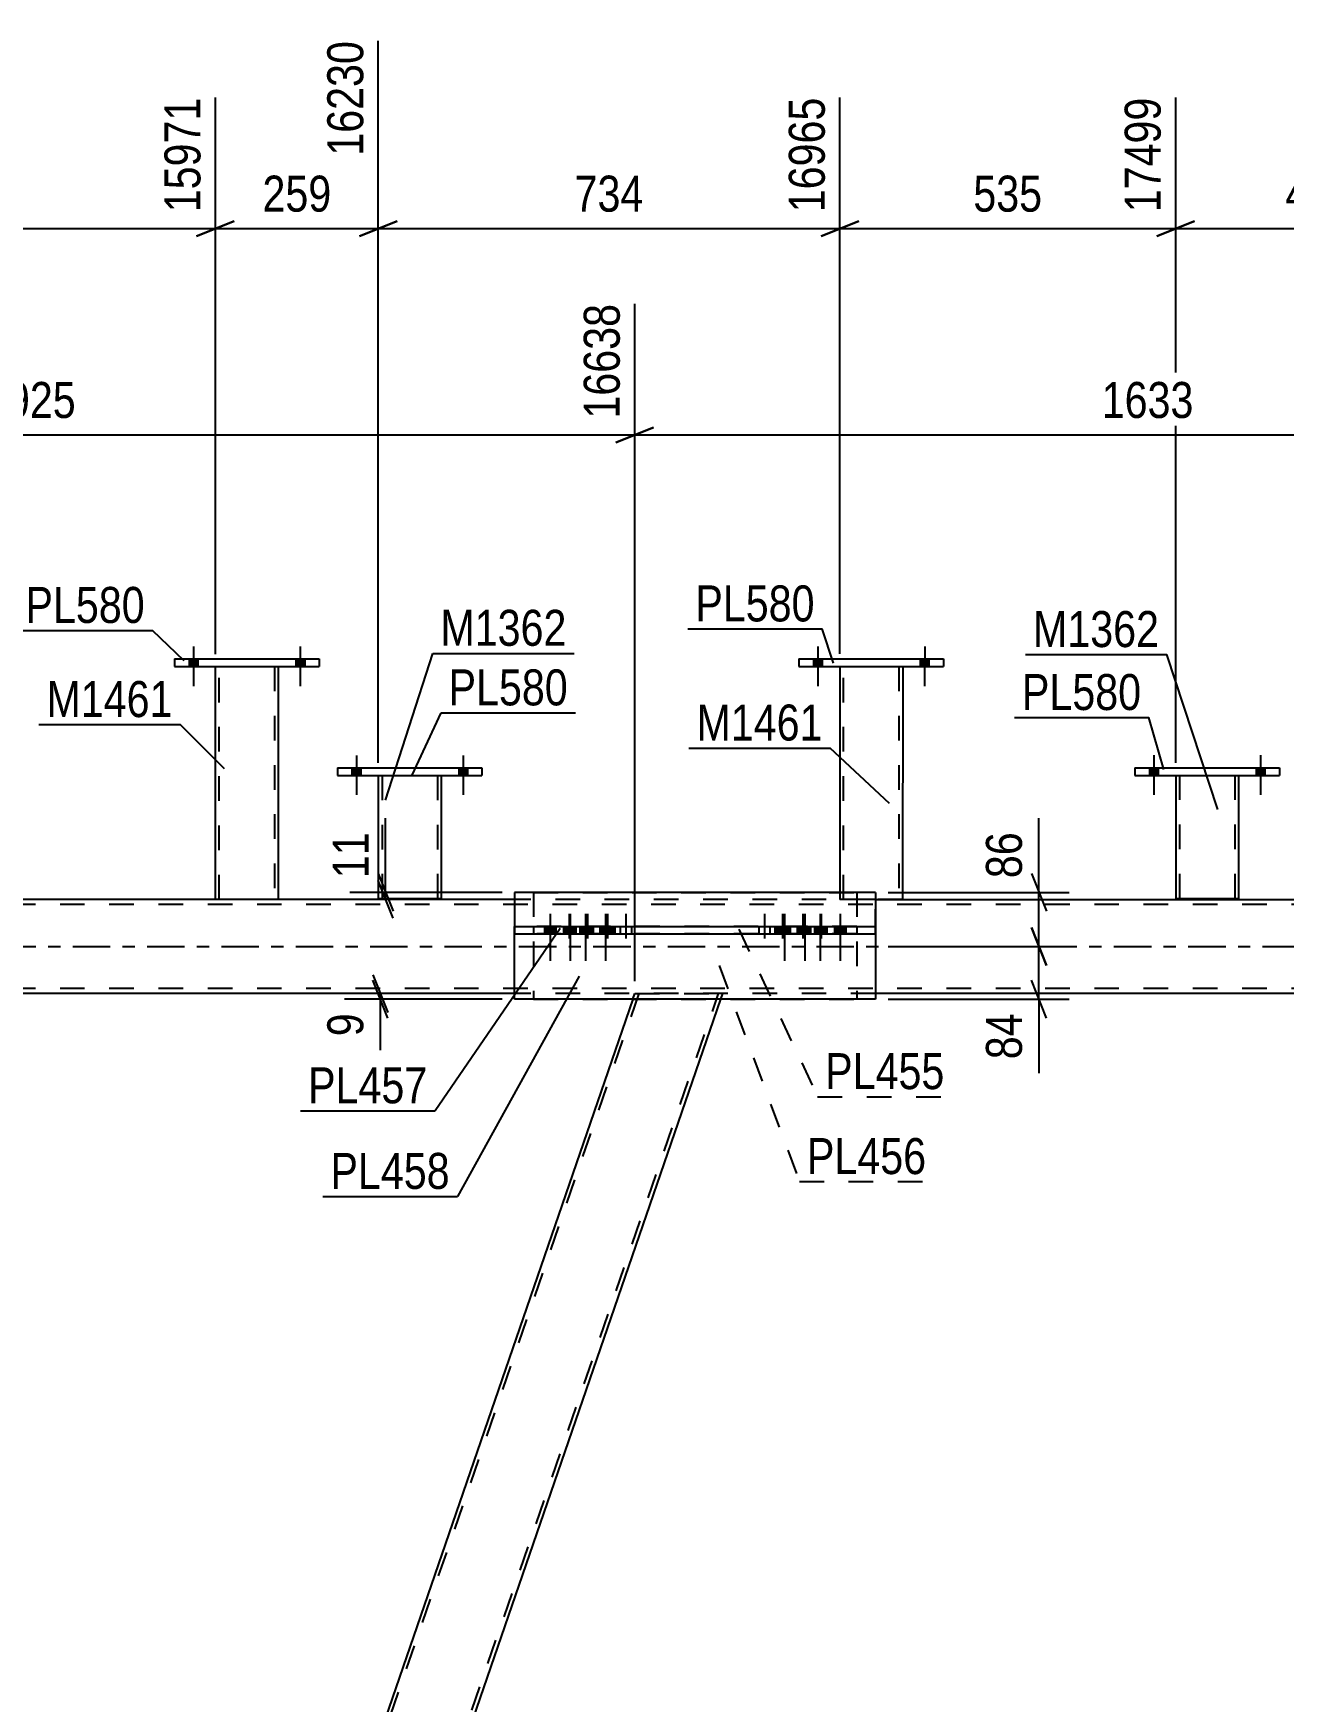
# Model space of a CAD drawing. Header units: millimetres. Extents: x 0 to 1189, y 0 to 841.
# Drawn here: x 939 to 1038.5, y 549.9 to 682.7 of the extents above; entities that cross this region are included whole.
import ezdxf

# ---------------------------------------------------------------- set-up
doc = ezdxf.new("R2010")
doc.units = ezdxf.units.MM
doc.linetypes.add('DXK_LINE_DOT2', pattern=[3.9198, 1.9599, -1.9599])
doc.linetypes.add('DXK_LINE_DOT3', pattern=[5.9187, 2.979, -0.9799, 0.9799, -0.9799])
doc.styles.add('Arial Narrow', font='ARIALN.TTF', dxfattribs={"height": 0.2})

# ---------------------------------------------------------------- blocks, each defined once
blk = doc.blocks.new('Part-570348649-6218 - 6197')
at = {"color": 2, "linetype": 'Continuous'}
for p, q in [((1005.99, 614.3), (977.27, 614.3)), ((977.27, 614.3), (977.27, 611.59)), ((1005.99, 614.3), (1005.99, 611.59)), ((977.27, 605.8), (977.27, 610.99)), ((1005.99, 610.99), (1005.99, 605.8)), ((1005.99, 605.8), (977.27, 605.8))]:
    blk.add_line(p, q, dxfattribs=at)
at = {"color": 7, "linetype": 'DXK_LINE_DOT2'}
for p, q in [((977.27, 614.3), (977.27, 610.99)), ((1005.99, 610.99), (1005.99, 614.3)), ((977.27, 610.99), (977.27, 611.59)), ((1005.99, 610.99), (1005.99, 611.59))]:
    blk.add_line(p, q, dxfattribs=at)
blk = doc.blocks.new('Part-570348649-6317 - 6197')
at = {"color": 2, "linetype": 'Continuous'}
for p, q in [((977.27, 613.74), (900.23, 613.74)), ((1005.99, 613.74), (1068.48, 613.74)), ((977.27, 606.24), (900.23, 606.24)), ((1068.48, 606.24), (1005.99, 606.24))]:
    blk.add_line(p, q, dxfattribs=at)
at = {"color": 7, "linetype": 'DXK_LINE_DOT2'}
for p, q in [((1005.99, 613.74), (977.27, 613.74)), ((1068.48, 613.34), (154.91, 613.34)), ((1068.48, 606.64), (154.91, 606.64)), ((1005.99, 606.24), (977.27, 606.24))]:
    blk.add_line(p, q, dxfattribs=at)
at = {"color": 7, "linetype": 'DXK_LINE_DOT3'}
blk.add_line((154.91, 609.99), (1068.48, 609.99), dxfattribs=at)
blk = doc.blocks.new('Part-570348649-6322 - 6197')
at = {"color": 2, "linetype": 'Continuous'}
for p, q in [((986.68, 605.8), (935.49, 457.07)), ((993.66, 605.8), (942.47, 457.07))]:
    blk.add_line(p, q, dxfattribs=at)
at = {"color": 7, "linetype": 'DXK_LINE_DOT2'}
for p, q in [((987.14, 606.24), (935.63, 456.57)), ((941.98, 456.57), (993.49, 606.24)), ((986.68, 605.8), (986.83, 606.24)), ((986.83, 606.24), (993.81, 606.24)), ((993.81, 606.24), (993.66, 605.8))]:
    blk.add_line(p, q, dxfattribs=at)
blk = doc.blocks.new('Bolt-570348649-6937 - 6197')
at = {"linetype": 'Continuous'}
for points in [[(951.36, 632.27), (952.06, 632.27), (952.06, 632.87), (951.36, 632.87)], [(951.36, 632.27), (952.06, 632.27), (952.06, 632.87), (951.36, 632.87)], [(959.86, 632.27), (960.56, 632.27), (960.56, 632.87), (959.86, 632.87)], [(959.86, 632.27), (960.56, 632.27), (960.56, 632.87), (959.86, 632.87)]]:
    blk.add_hatch(color=1, dxfattribs=at).paths.add_polyline_path(points)
at = {"color": 1, "linetype": 'Continuous'}
for p, q in [((951.71, 633.87), (951.71, 630.72)), ((951.71, 633.87), (951.71, 630.72)), ((960.21, 633.87), (960.21, 630.72)), ((960.21, 633.87), (960.21, 630.72)), ((951.36, 632.87), (951.36, 632.27)), ((951.36, 632.87), (951.36, 632.27)), ((952.06, 632.87), (952.06, 632.27)), ((952.06, 632.87), (952.06, 632.27)), ((959.86, 632.87), (959.86, 632.27)), ((959.86, 632.87), (959.86, 632.27)), ((960.56, 632.87), (960.56, 632.27)), ((960.56, 632.87), (960.56, 632.27))]:
    blk.add_line(p, q, dxfattribs=at)
blk = doc.blocks.new('Part-570348649-6543 - 6197')
at = {"color": 2, "linetype": 'Continuous'}
for p, q in [((966.42, 623.6), (966.42, 613.81)), ((971.42, 623.6), (971.42, 613.81)), ((966.42, 613.81), (971.38, 613.81)), ((971.42, 613.81), (971.38, 613.81))]:
    blk.add_line(p, q, dxfattribs=at)
at = {"color": 7, "linetype": 'DXK_LINE_DOT2'}
for p, q in [((966.42, 623.6), (971.42, 623.6)), ((966.72, 623.6), (966.72, 613.81)), ((971.12, 623.6), (971.12, 613.81)), ((971.1, 613.81), (971.12, 613.81))]:
    blk.add_line(p, q, dxfattribs=at)
blk = doc.blocks.new('Part-570348649-6548 - 6197')
at = {"color": 2, "linetype": 'Continuous'}
for p, q in [((963.17, 624.2), (963.17, 623.6)), ((963.17, 624.2), (974.67, 624.2)), ((974.67, 624.2), (974.67, 623.6)), ((963.17, 623.6), (974.67, 623.6))]:
    blk.add_line(p, q, dxfattribs=at)
blk = doc.blocks.new('Part-570348649-6561 - 6197')
at = {"color": 7, "linetype": 'DXK_LINE_DOT2'}
for p, q in [((1004.5, 611.59), (978.77, 611.59)), ((978.77, 611.59), (978.77, 610.99)), ((1004.5, 610.99), (978.77, 610.99)), ((985.25, 611.59), (985.25, 610.99)), ((998.01, 610.99), (998.01, 611.59)), ((1004.5, 611.59), (1004.5, 610.99))]:
    blk.add_line(p, q, dxfattribs=at)
blk = doc.blocks.new('Bolt-570348649-6695 - 6197')
at = {"linetype": 'Continuous'}
for points in [[(980.54, 611.59), (979.64, 611.59), (979.64, 610.99), (980.54, 610.99)], [(982.14, 611.59), (981.24, 611.59), (981.24, 610.99), (982.14, 610.99)], [(983.36, 611.59), (982.46, 611.59), (982.46, 610.99), (983.36, 610.99)], [(984.96, 611.59), (984.06, 611.59), (984.06, 610.99), (984.96, 610.99)]]:
    blk.add_hatch(color=1, dxfattribs=at).paths.add_polyline_path(points)
at = {"color": 1, "linetype": 'Continuous'}
for p, q in [((980.09, 612.59), (980.09, 608.84)), ((981.69, 612.59), (981.69, 608.84)), ((982.91, 612.59), (982.91, 608.84)), ((984.51, 612.59), (984.51, 608.84)), ((979.64, 611.59), (979.64, 610.99)), ((980.54, 611.59), (980.54, 610.99)), ((981.24, 611.59), (981.24, 610.99)), ((982.14, 611.59), (982.14, 610.99)), ((982.46, 611.59), (982.46, 610.99)), ((983.36, 611.59), (983.36, 610.99)), ((984.06, 611.59), (984.06, 610.99)), ((984.96, 611.59), (984.96, 610.99))]:
    blk.add_line(p, q, dxfattribs=at)
blk = doc.blocks.new('Part-570348649-6605 - 6197')
at = {"color": 2, "linetype": 'Continuous'}
for p, q in [((977.27, 611.59), (1005.99, 611.59)), ((977.27, 611.59), (977.27, 610.99)), ((977.27, 610.99), (1005.99, 610.99)), ((983.25, 610.99), (983.25, 611.59)), ((1000, 611.59), (1000, 610.99)), ((1005.99, 611.59), (1005.99, 610.99))]:
    blk.add_line(p, q, dxfattribs=at)
blk = doc.blocks.new('Bolt-570348649-6677 - 6197')
at = {"linetype": 'Continuous'}
for points in [[(964.32, 623.6), (965.02, 623.6), (965.02, 624.2), (964.32, 624.2)], [(964.32, 623.6), (965.02, 623.6), (965.02, 624.2), (964.32, 624.2)], [(972.82, 623.6), (973.52, 623.6), (973.52, 624.2), (972.82, 624.2)], [(972.82, 623.6), (973.52, 623.6), (973.52, 624.2), (972.82, 624.2)]]:
    blk.add_hatch(color=1, dxfattribs=at).paths.add_polyline_path(points)
at = {"color": 1, "linetype": 'Continuous'}
for p, q in [((964.32, 624.2), (964.32, 623.6)), ((964.32, 624.2), (964.32, 623.6)), ((964.67, 625.2), (964.67, 622.05)), ((964.67, 625.2), (964.67, 622.05)), ((965.02, 624.2), (965.02, 623.6)), ((965.02, 624.2), (965.02, 623.6)), ((972.82, 624.2), (972.82, 623.6)), ((972.82, 624.2), (972.82, 623.6)), ((973.17, 625.2), (973.17, 622.05)), ((973.17, 625.2), (973.17, 622.05)), ((973.52, 624.2), (973.52, 623.6)), ((973.52, 624.2), (973.52, 623.6))]:
    blk.add_line(p, q, dxfattribs=at)
blk = doc.blocks.new('Bolt-570348649-6679 - 6197')
at = {"color": 1, "linetype": 'DXK_LINE_DOT2'}
for p, q in [((997.14, 612.59), (997.14, 608.84)), ((998.59, 612.59), (998.59, 608.84)), ((1000.19, 612.59), (1000.19, 608.84)), ((1001.65, 612.59), (1001.65, 608.84)), ((996.69, 611.59), (996.69, 610.99)), ((997.59, 611.59), (997.59, 610.99)), ((998.14, 611.59), (998.14, 610.99)), ((999.04, 611.59), (999.04, 610.99)), ((999.74, 611.59), (999.74, 610.99)), ((1000.64, 611.59), (1000.64, 610.99)), ((1001.2, 611.59), (1001.2, 610.99)), ((1002.1, 611.59), (1002.1, 610.99))]:
    blk.add_line(p, q, dxfattribs=at)
blk = doc.blocks.new('Bolt-570348649-6680 - 6197')
at = {"color": 1, "linetype": 'DXK_LINE_DOT2'}
for p, q in [((981.61, 612.59), (981.61, 608.84)), ((983.07, 612.59), (983.07, 608.84)), ((984.67, 612.59), (984.67, 608.84)), ((986.12, 612.59), (986.12, 608.84)), ((981.16, 611.59), (981.16, 610.99)), ((982.06, 611.59), (982.06, 610.99)), ((982.62, 611.59), (982.62, 610.99)), ((983.52, 611.59), (983.52, 610.99)), ((984.22, 611.59), (984.22, 610.99)), ((985.12, 611.59), (985.12, 610.99)), ((985.67, 611.59), (985.67, 610.99)), ((986.57, 611.59), (986.57, 610.99))]:
    blk.add_line(p, q, dxfattribs=at)
blk = doc.blocks.new('Bolt-570348649-6694 - 6197')
at = {"linetype": 'Continuous'}
for points in [[(998.3, 610.99), (999.2, 610.99), (999.2, 611.59), (998.3, 611.59)], [(999.9, 610.99), (1000.8, 610.99), (1000.8, 611.59), (999.9, 611.59)], [(1001.12, 610.99), (1002.02, 610.99), (1002.02, 611.59), (1001.12, 611.59)], [(1002.72, 610.99), (1003.62, 610.99), (1003.62, 611.59), (1002.72, 611.59)]]:
    blk.add_hatch(color=1, dxfattribs=at).paths.add_polyline_path(points)
at = {"color": 1, "linetype": 'Continuous'}
for p, q in [((998.75, 612.59), (998.75, 608.84)), ((1000.35, 612.59), (1000.35, 608.84)), ((1001.57, 612.59), (1001.57, 608.84)), ((1003.17, 612.59), (1003.17, 608.84)), ((998.3, 611.59), (998.3, 610.99)), ((999.2, 611.59), (999.2, 610.99)), ((999.9, 611.59), (999.9, 610.99)), ((1000.8, 611.59), (1000.8, 610.99)), ((1001.12, 611.59), (1001.12, 610.99)), ((1002.02, 611.59), (1002.02, 610.99)), ((1002.72, 611.59), (1002.72, 610.99)), ((1003.62, 611.59), (1003.62, 610.99))]:
    blk.add_line(p, q, dxfattribs=at)
blk = doc.blocks.new('Part-570348649-6776 - 6197')
at = {"color": 7, "linetype": 'DXK_LINE_DOT2'}
for p, q in [((978.77, 614.3), (978.77, 605.8)), ((978.77, 614.3), (1004.5, 614.3)), ((1004.5, 614.3), (1004.5, 605.8)), ((978.77, 605.8), (1004.5, 605.8))]:
    blk.add_line(p, q, dxfattribs=at)
blk = doc.blocks.new('Part-570348649-6847 - 6197')
at = {"color": 2, "linetype": 'Continuous'}
for p, q in [((1026.63, 624.21), (1026.63, 623.61)), ((1026.63, 624.21), (1038.13, 624.2)), ((1038.13, 624.2), (1038.13, 623.6)), ((1026.63, 623.61), (1038.13, 623.6))]:
    blk.add_line(p, q, dxfattribs=at)
blk = doc.blocks.new('Bolt-570348649-6848 - 6197')
at = {"linetype": 'Continuous'}
for points in [[(1027.78, 623.61), (1028.48, 623.61), (1028.48, 624.21), (1027.78, 624.21)], [(1027.78, 623.61), (1028.48, 623.61), (1028.48, 624.21), (1027.78, 624.21)], [(1036.28, 623.61), (1036.98, 623.61), (1036.98, 624.21), (1036.28, 624.21)], [(1036.28, 623.61), (1036.98, 623.61), (1036.98, 624.21), (1036.28, 624.21)]]:
    blk.add_hatch(color=1, dxfattribs=at).paths.add_polyline_path(points)
at = {"color": 1, "linetype": 'Continuous'}
for p, q in [((1027.78, 624.21), (1027.78, 623.61)), ((1027.78, 624.21), (1027.78, 623.61)), ((1028.13, 625.21), (1028.13, 622.06)), ((1028.13, 625.21), (1028.13, 622.06)), ((1028.48, 624.21), (1028.48, 623.61)), ((1028.48, 624.21), (1028.48, 623.61)), ((1036.28, 624.21), (1036.28, 623.61)), ((1036.28, 624.21), (1036.28, 623.61)), ((1036.63, 625.21), (1036.63, 622.06)), ((1036.63, 625.21), (1036.63, 622.06)), ((1036.98, 624.21), (1036.98, 623.61)), ((1036.98, 624.21), (1036.98, 623.61))]:
    blk.add_line(p, q, dxfattribs=at)
blk = doc.blocks.new('Part-570348649-6942 - 6197')
at = {"color": 2, "linetype": 'Continuous'}
for p, q in [((999.89, 632.87), (999.89, 632.27)), ((999.89, 632.27), (1011.39, 632.27)), ((999.89, 632.87), (1011.39, 632.87)), ((1011.39, 632.87), (1011.39, 632.27))]:
    blk.add_line(p, q, dxfattribs=at)
blk = doc.blocks.new('Part-570348649-6936 - 6197')
at = {"color": 2, "linetype": 'Continuous'}
for p, q in [((950.21, 632.87), (950.21, 632.27)), ((950.21, 632.87), (961.71, 632.87)), ((950.21, 632.27), (961.71, 632.27)), ((961.71, 632.87), (961.71, 632.27))]:
    blk.add_line(p, q, dxfattribs=at)
blk = doc.blocks.new('Bolt-570348649-6943 - 6197')
at = {"linetype": 'Continuous'}
for points in [[(1001.04, 632.27), (1001.74, 632.27), (1001.74, 632.87), (1001.04, 632.87)], [(1001.04, 632.27), (1001.74, 632.27), (1001.74, 632.87), (1001.04, 632.87)], [(1009.54, 632.27), (1010.24, 632.27), (1010.24, 632.87), (1009.54, 632.87)], [(1009.54, 632.27), (1010.24, 632.27), (1010.24, 632.87), (1009.54, 632.87)]]:
    blk.add_hatch(color=1, dxfattribs=at).paths.add_polyline_path(points)
at = {"color": 1, "linetype": 'Continuous'}
for p, q in [((1001.4, 633.87), (1001.39, 630.72)), ((1001.4, 633.87), (1001.39, 630.72)), ((1009.9, 633.87), (1009.89, 630.72)), ((1009.9, 633.87), (1009.89, 630.72)), ((1001.04, 632.87), (1001.04, 632.27)), ((1001.04, 632.87), (1001.04, 632.27)), ((1001.74, 632.87), (1001.74, 632.27)), ((1001.74, 632.87), (1001.74, 632.27)), ((1009.54, 632.87), (1009.54, 632.27)), ((1009.54, 632.87), (1009.54, 632.27)), ((1010.24, 632.87), (1010.24, 632.27)), ((1010.24, 632.87), (1010.24, 632.27))]:
    blk.add_line(p, q, dxfattribs=at)
blk = doc.blocks.new('Part-570348649-12912 - 6197')
at = {"color": 2, "linetype": 'Continuous'}
for p, q in [((1029.88, 623.61), (1029.88, 613.81)), ((1034.88, 623.61), (1034.88, 613.81)), ((1029.88, 613.81), (1034.83, 613.81)), ((1034.88, 613.81), (1034.83, 613.81))]:
    blk.add_line(p, q, dxfattribs=at)
at = {"color": 7, "linetype": 'DXK_LINE_DOT2'}
for p, q in [((1029.88, 623.61), (1034.88, 623.61)), ((1030.18, 623.61), (1030.18, 613.81)), ((1034.58, 623.61), (1034.58, 613.81)), ((1034.49, 613.81), (1034.51, 613.81)), ((1034.51, 613.81), (1034.55, 613.81)), ((1034.55, 613.81), (1034.58, 613.81))]:
    blk.add_line(p, q, dxfattribs=at)
blk = doc.blocks.new('Part-570348649-12913 - 6197')
at = {"color": 2, "linetype": 'Continuous'}
for p, q in [((953.45, 613.74), (953.46, 632.27)), ((958.46, 632.27), (958.45, 613.74))]:
    blk.add_line(p, q, dxfattribs=at)
at = {"color": 7, "linetype": 'DXK_LINE_DOT2'}
for p, q in [((953.46, 632.27), (958.46, 632.27)), ((953.75, 613.74), (953.76, 632.27)), ((958.16, 632.27), (958.15, 613.74)), ((958.45, 613.74), (953.45, 613.74))]:
    blk.add_line(p, q, dxfattribs=at)
blk = doc.blocks.new('Part-570348649-12914 - 6197')
at = {"color": 2, "linetype": 'Continuous'}
for p, q in [((1003.15, 632.27), (1003.14, 614.3)), ((1008.15, 632.27), (1008.14, 613.74))]:
    blk.add_line(p, q, dxfattribs=at)
at = {"color": 7, "linetype": 'DXK_LINE_DOT2'}
for p, q in [((1003.15, 632.27), (1008.15, 632.27)), ((1003.44, 613.74), (1003.45, 632.27)), ((1007.85, 632.27), (1007.84, 613.74)), ((1003.14, 614.3), (1003.14, 613.74)), ((1008.14, 613.74), (1003.14, 613.74))]:
    blk.add_line(p, q, dxfattribs=at)
blk = doc.blocks.new('StraightDimension-570348649-49486 - 6197')
at = {"color": 7, "linetype": 'Continuous'}
for p, q in [((967, 614.3), (967, 620.21)), ((967, 614.3), (967, 620.21)), ((966.4, 615.8), (967.6, 612.8)), ((967.6, 612.24), (966.4, 615.24)), ((976.27, 614.3), (964.15, 614.3)), ((976.27, 613.74), (964.15, 613.74)), ((967, 613.74), (967, 614.3))]:
    blk.add_line(p, q, dxfattribs=at)
at = {"color": 0}
blk.add_wipeout([(966.25, 619.69), (962.05, 619.69), (962.05, 614.83), (966.25, 614.83)], dxfattribs=at)
at = {"color": 3, "style": 'Arial Narrow'}
blk.add_text('11', height=2.863, rotation=90.0002, dxfattribs=at).set_placement((965.65, 615.43))
blk = doc.blocks.new('StraightDimension-570348649-39391 - 6197')
at = {"color": 7, "linetype": 'Continuous'}
for p, q in [((966.42, 624.6), (966.42, 682.06)), ((1003.15, 633.27), (1003.15, 677.56)), ((967.92, 667.72), (964.92, 666.52)), ((966.42, 667.12), (1003.15, 667.12)), ((1001.65, 666.52), (1004.65, 667.72))]:
    blk.add_line(p, q, dxfattribs=at)
at = {"color": 0}
blk.add_wipeout([(988.13, 667.87), (988.13, 672.07), (981.44, 672.07), (981.44, 667.87)], dxfattribs=at)
at = {"color": 3, "style": 'Arial Narrow'}
blk.add_text('734', height=2.863, dxfattribs=at).set_placement((982.04, 668.47))
at = {"color": 0, "linetype": 'Continuous'}
blk.add_wipeout([(1002.55, 678.16), (998.35, 678.16), (998.35, 667.82), (1002.55, 667.82)], dxfattribs=at)
at = {"color": 3, "linetype": 'Continuous', "style": 'Arial Narrow'}
blk.add_text('16965', height=2.863, rotation=90.0002, dxfattribs=at).set_placement((1001.95, 668.42))
blk = doc.blocks.new('StraightDimension-570348649-39389 - 6197')
at = {"color": 7, "linetype": 'Continuous'}
for p, q in [((1029.88, 624.61), (1029.88, 677.56)), ((1052.83, 633.27), (1052.83, 677.56)), ((1031.38, 667.72), (1028.38, 666.52)), ((1029.88, 667.12), (1052.83, 667.12)), ((1051.33, 666.52), (1054.33, 667.72))]:
    blk.add_line(p, q, dxfattribs=at)
at = {"color": 0}
blk.add_wipeout([(1044.7, 667.87), (1044.7, 672.07), (1038.01, 672.07), (1038.01, 667.87)], dxfattribs=at)
at = {"color": 3, "style": 'Arial Narrow'}
blk.add_text('459', height=2.863, dxfattribs=at).set_placement((1038.61, 668.47))
at = {"color": 0, "linetype": 'Continuous'}
blk.add_wipeout([(1052.23, 678.16), (1048.03, 678.16), (1048.03, 667.82), (1052.23, 667.82)], dxfattribs=at)
at = {"color": 3, "linetype": 'Continuous', "style": 'Arial Narrow'}
blk.add_text('17958', height=2.863, rotation=90.0002, dxfattribs=at).set_placement((1051.63, 668.42))
blk = doc.blocks.new('StraightDimension-570348649-39390 - 6197')
at = {"color": 7, "linetype": 'Continuous'}
for p, q in [((1003.15, 633.27), (1003.15, 677.56)), ((1029.88, 624.61), (1029.88, 677.56)), ((1004.65, 667.72), (1001.65, 666.52)), ((1003.15, 667.12), (1029.88, 667.12)), ((1028.38, 666.52), (1031.38, 667.72))]:
    blk.add_line(p, q, dxfattribs=at)
at = {"color": 0}
blk.add_wipeout([(1019.85, 667.87), (1019.85, 672.07), (1013.17, 672.07), (1013.17, 667.87)], dxfattribs=at)
at = {"color": 3, "style": 'Arial Narrow'}
blk.add_text('535', height=2.863, dxfattribs=at).set_placement((1013.77, 668.47))
at = {"color": 0, "linetype": 'Continuous'}
blk.add_wipeout([(1029.28, 678.16), (1025.08, 678.16), (1025.08, 667.82), (1029.28, 667.82)], dxfattribs=at)
at = {"color": 3, "linetype": 'Continuous', "style": 'Arial Narrow'}
blk.add_text('17499', height=2.863, rotation=90.0002, dxfattribs=at).set_placement((1028.68, 668.42))
blk = doc.blocks.new('StraightDimension-570348649-38583 - 6197')
at = {"color": 7, "linetype": 'Continuous'}
for p, q in [((986.83, 607.24), (986.83, 661.14)), ((1068.48, 614.74), (1068.48, 661.14)), ((988.33, 651.3), (985.33, 650.1)), ((986.83, 650.7), (1068.48, 650.7)), ((1066.98, 650.1), (1069.98, 651.3))]:
    blk.add_line(p, q, dxfattribs=at)
at = {"color": 0}
blk.add_wipeout([(1031.91, 651.45), (1031.91, 655.65), (1023.39, 655.65), (1023.39, 651.45)], dxfattribs=at)
at = {"color": 3, "style": 'Arial Narrow'}
blk.add_text('1633', height=2.863, dxfattribs=at).set_placement((1023.99, 652.05))
at = {"color": 0, "linetype": 'Continuous'}
blk.add_wipeout([(1067.88, 661.74), (1063.68, 661.74), (1063.68, 651.4), (1067.88, 651.4)], dxfattribs=at)
at = {"color": 3, "linetype": 'Continuous', "style": 'Arial Narrow'}
blk.add_text('18271', height=2.863, rotation=90.0002, dxfattribs=at).set_placement((1067.28, 652))
blk = doc.blocks.new('StraightDimension-570348649-38584 - 6197')
at = {"color": 7, "linetype": 'Continuous'}
for p, q in [((890.56, 607.24), (890.56, 665.64)), ((986.83, 607.24), (986.83, 661.14)), ((892.06, 651.3), (889.06, 650.1)), ((890.56, 650.7), (986.83, 650.7)), ((985.33, 650.1), (988.33, 651.3))]:
    blk.add_line(p, q, dxfattribs=at)
at = {"color": 0}
blk.add_wipeout([(942.95, 651.45), (942.95, 655.65), (934.44, 655.65), (934.44, 651.45)], dxfattribs=at)
at = {"color": 3, "style": 'Arial Narrow'}
blk.add_text('1925', height=2.863, dxfattribs=at).set_placement((935.04, 652.05))
at = {"color": 0, "linetype": 'Continuous'}
blk.add_wipeout([(986.23, 661.74), (982.03, 661.74), (982.03, 651.4), (986.23, 651.4)], dxfattribs=at)
at = {"color": 3, "linetype": 'Continuous', "style": 'Arial Narrow'}
blk.add_text('16638', height=2.863, rotation=90.0002, dxfattribs=at).set_placement((985.63, 652))
blk = doc.blocks.new('StraightDimension-570348649-39392 - 6197')
at = {"color": 7, "linetype": 'Continuous'}
for p, q in [((966.42, 624.6), (966.42, 682.06)), ((953.46, 633.26), (953.46, 677.56)), ((954.96, 667.72), (951.96, 666.52)), ((953.46, 667.12), (966.42, 667.12)), ((964.92, 666.52), (967.92, 667.72))]:
    blk.add_line(p, q, dxfattribs=at)
at = {"color": 0}
blk.add_wipeout([(963.28, 667.87), (963.28, 672.07), (956.6, 672.07), (956.6, 667.87)], dxfattribs=at)
at = {"color": 3, "style": 'Arial Narrow'}
blk.add_text('259', height=2.863, dxfattribs=at).set_placement((957.2, 668.47))
at = {"color": 0, "linetype": 'Continuous'}
blk.add_wipeout([(965.82, 682.66), (961.62, 682.66), (961.62, 672.32), (965.82, 672.32)], dxfattribs=at)
at = {"color": 3, "linetype": 'Continuous', "style": 'Arial Narrow'}
blk.add_text('16230', height=2.863, rotation=90.0002, dxfattribs=at).set_placement((965.22, 672.92))
blk = doc.blocks.new('StraightDimension-570348649-39393 - 6197')
at = {"color": 7, "linetype": 'Continuous'}
for p, q in [((906.24, 633.26), (906.24, 682.06)), ((953.46, 633.26), (953.46, 677.56)), ((907.74, 667.72), (904.74, 666.52)), ((906.24, 667.12), (953.46, 667.12)), ((951.96, 666.52), (954.96, 667.72))]:
    blk.add_line(p, q, dxfattribs=at)
at = {"color": 0}
blk.add_wipeout([(933.19, 667.87), (933.19, 672.07), (926.51, 672.07), (926.51, 667.87)], dxfattribs=at)
at = {"color": 3, "style": 'Arial Narrow'}
blk.add_text('944', height=2.863, dxfattribs=at).set_placement((927.11, 668.47))
at = {"color": 0, "linetype": 'Continuous'}
blk.add_wipeout([(952.86, 678.16), (948.66, 678.16), (948.66, 667.82), (952.86, 667.82)], dxfattribs=at)
at = {"color": 3, "linetype": 'Continuous', "style": 'Arial Narrow'}
blk.add_text('15971', height=2.863, rotation=90.0002, dxfattribs=at).set_placement((952.26, 668.42))
blk = doc.blocks.new('StraightDimension-570348649-49533 - 6197')
at = {"color": 7, "linetype": 'Continuous'}
for p, q in [((965.97, 607.74), (967.17, 604.74)), ((967.17, 604.3), (965.97, 607.3)), ((976.27, 606.24), (963.72, 606.24)), ((976.27, 605.8), (963.72, 605.8)), ((966.57, 605.8), (966.57, 606.24)), ((966.57, 605.8), (966.57, 601.73)), ((966.57, 605.8), (966.57, 601.73))]:
    blk.add_line(p, q, dxfattribs=at)
at = {"color": 0}
blk.add_wipeout([(965.82, 605.28), (961.62, 605.28), (961.62, 602.25), (965.82, 602.25)], dxfattribs=at)
at = {"color": 3, "style": 'Arial Narrow'}
blk.add_text('9', height=2.86, rotation=90.0002, dxfattribs=at).set_placement((965.22, 602.85))
blk = doc.blocks.new('StraightDimension-570348649-49550 - 6197')
at = {"color": 7, "linetype": 'Continuous'}
for p, q in [((1018.99, 614.3), (1018.99, 620.21)), ((1018.99, 614.3), (1018.99, 620.21)), ((1018.39, 615.8), (1019.59, 612.8)), ((1006.99, 614.3), (1021.39, 614.3)), ((1018.99, 609.99), (1018.99, 614.3)), ((1019.59, 608.49), (1018.39, 611.49)), ((1006.99, 609.99), (1021.39, 609.99))]:
    blk.add_line(p, q, dxfattribs=at)
at = {"color": 0}
blk.add_wipeout([(1018.24, 619.69), (1014.04, 619.69), (1014.04, 614.83), (1018.24, 614.83)], dxfattribs=at)
at = {"color": 3, "style": 'Arial Narrow'}
blk.add_text('86', height=2.863, rotation=90.0002, dxfattribs=at).set_placement((1017.64, 615.43))
blk = doc.blocks.new('StraightDimension-570348649-49551 - 6197')
at = {"color": 7, "linetype": 'Continuous'}
for p, q in [((1018.39, 611.49), (1019.59, 608.49)), ((1006.99, 609.99), (1021.39, 609.99)), ((1018.99, 605.8), (1018.99, 609.99)), ((1019.59, 604.3), (1018.39, 607.3)), ((1006.99, 605.8), (1021.39, 605.8)), ((1018.99, 605.8), (1018.99, 599.9)), ((1018.99, 605.8), (1018.99, 599.9))]:
    blk.add_line(p, q, dxfattribs=at)
at = {"color": 0}
blk.add_wipeout([(1018.24, 605.28), (1014.04, 605.28), (1014.04, 600.42), (1018.24, 600.42)], dxfattribs=at)
at = {"color": 3, "style": 'Arial Narrow'}
blk.add_text('84', height=2.863, rotation=90.0002, dxfattribs=at).set_placement((1017.64, 601.02))
blk = doc.blocks.new('StraightDimension-570348649-54950 - 6197')
at = {"color": 7, "linetype": 'Continuous'}
blk.add_line((959.19, 606.24), (934.74, 606.24), dxfattribs=at)
blk = doc.blocks.new('Mark-570348649-27825 - 6197')
at = {"color": 0}
blk.add_wipeout([(1001.15, 635.86), (1001.15, 638.86), (991.65, 638.86), (991.65, 635.86)], dxfattribs=at)
blk.add_wipeout([(1001.15, 635.86), (1001.15, 638.86), (991.65, 638.86), (991.65, 635.86)], dxfattribs=at)
at = {"color": 30, "linetype": 'Continuous'}
for p in [(991.05, 635.26), (1002.65, 632.54)]:
    blk.add_line(p, (1001.75, 635.26), dxfattribs=at)
at = {"color": 3, "style": 'Arial Narrow'}
blk.add_text('PL580', height=2.863, dxfattribs=at).set_placement((991.65, 635.86))
blk = doc.blocks.new('Mark-570348649-39307 - 6197')
at = {"color": 0}
blk.add_wipeout([(972.12, 590.7), (972.12, 593.7), (962.61, 593.7), (962.61, 590.7)], dxfattribs=at)
blk.add_wipeout([(972.12, 590.7), (972.12, 593.7), (962.61, 593.7), (962.61, 590.7)], dxfattribs=at)
at = {"color": 30, "linetype": 'Continuous'}
for p in [(982.39, 607.62), (962.01, 590.1)]:
    blk.add_line(p, (972.72, 590.1), dxfattribs=at)
at = {"color": 3, "style": 'Arial Narrow'}
blk.add_text('PL458', height=2.863, dxfattribs=at).set_placement((962.61, 590.7))
blk = doc.blocks.new('Mark-570348649-39334 - 6197')
at = {"color": 0}
blk.add_wipeout([(1010.03, 591.88), (1010.03, 594.88), (1000.53, 594.88), (1000.53, 591.88)], dxfattribs=at)
blk.add_wipeout([(1010.03, 591.88), (1010.03, 594.88), (1000.53, 594.88), (1000.53, 591.88)], dxfattribs=at)
at = {"color": 30, "linetype": 'DXK_LINE_DOT2'}
for p, q in [((993.54, 608.47), (999.93, 591.28)), ((999.93, 591.28), (1010.63, 591.28))]:
    blk.add_line(p, q, dxfattribs=at)
at = {"color": 3, "style": 'Arial Narrow'}
blk.add_text('PL456', height=2.863, dxfattribs=at).set_placement((1000.53, 591.88))
blk = doc.blocks.new('Mark-570348649-39322 - 6197')
at = {"color": 0}
blk.add_wipeout([(1011.49, 598.64), (1011.49, 601.64), (1001.98, 601.64), (1001.98, 598.64)], dxfattribs=at)
blk.add_wipeout([(1011.49, 598.64), (1011.49, 601.64), (1001.98, 601.64), (1001.98, 598.64)], dxfattribs=at)
at = {"color": 30, "linetype": 'DXK_LINE_DOT2'}
for p, q in [((995.11, 611.36), (1001.38, 598.04)), ((1001.38, 598.04), (1012.09, 598.04))]:
    blk.add_line(p, q, dxfattribs=at)
at = {"color": 3, "style": 'Arial Narrow'}
blk.add_text('PL455', height=2.863, dxfattribs=at).set_placement((1001.98, 598.64))
blk = doc.blocks.new('Mark-570348649-27843 - 6197')
at = {"color": 0}
blk.add_wipeout([(950.06, 628.25), (950.06, 631.25), (940.01, 631.25), (940.01, 628.25)], dxfattribs=at)
blk.add_wipeout([(950.06, 628.25), (950.06, 631.25), (940.01, 631.25), (940.01, 628.25)], dxfattribs=at)
at = {"color": 30, "linetype": 'Continuous'}
for p in [(939.41, 627.65), (954.19, 624.12)]:
    blk.add_line(p, (950.66, 627.65), dxfattribs=at)
at = {"color": 3, "style": 'Arial Narrow'}
blk.add_text('M1461', height=2.863, dxfattribs=at).set_placement((940.01, 628.25))
blk = doc.blocks.new('Mark-570348649-27822 - 6197')
at = {"color": 0}
blk.add_wipeout([(947.84, 635.74), (947.84, 638.74), (938.34, 638.74), (938.34, 635.74)], dxfattribs=at)
blk.add_wipeout([(947.84, 635.74), (947.84, 638.74), (938.34, 638.74), (938.34, 635.74)], dxfattribs=at)
at = {"color": 30, "linetype": 'Continuous'}
for p in [(937.74, 635.14), (950.97, 632.73)]:
    blk.add_line(p, (948.44, 635.14), dxfattribs=at)
at = {"color": 3, "style": 'Arial Narrow'}
blk.add_text('PL580', height=2.863, dxfattribs=at).set_placement((938.34, 635.74))
blk = doc.blocks.new('Mark-570348649-27765 - 6197')
at = {"color": 0}
blk.add_wipeout([(981.52, 629.18), (981.52, 632.18), (972.01, 632.18), (972.01, 629.18)], dxfattribs=at)
blk.add_wipeout([(981.52, 629.18), (981.52, 632.18), (972.01, 632.18), (972.01, 629.18)], dxfattribs=at)
at = {"color": 30, "linetype": 'Continuous'}
for p, q in [((969.11, 623.63), (971.41, 628.58)), ((971.41, 628.58), (982.12, 628.58))]:
    blk.add_line(p, q, dxfattribs=at)
at = {"color": 3, "style": 'Arial Narrow'}
blk.add_text('PL580', height=2.863, dxfattribs=at).set_placement((972.01, 629.18))
blk = doc.blocks.new('Mark-570348649-27762 - 6197')
at = {"color": 0}
blk.add_wipeout([(981.41, 633.92), (981.41, 636.92), (971.36, 636.92), (971.36, 633.92)], dxfattribs=at)
blk.add_wipeout([(981.41, 633.92), (981.41, 636.92), (971.36, 636.92), (971.36, 633.92)], dxfattribs=at)
at = {"color": 30, "linetype": 'Continuous'}
for p, q in [((967, 621.63), (970.76, 633.32)), ((970.76, 633.32), (982.01, 633.32))]:
    blk.add_line(p, q, dxfattribs=at)
at = {"color": 3, "style": 'Arial Narrow'}
blk.add_text('M1362', height=2.863, dxfattribs=at).set_placement((971.36, 633.92))
blk = doc.blocks.new('Mark-570348649-27771 - 6197')
at = {"color": 0}
blk.add_wipeout([(1027.15, 628.81), (1027.15, 631.81), (1017.64, 631.81), (1017.64, 628.81)], dxfattribs=at)
blk.add_wipeout([(1027.15, 628.81), (1027.15, 631.81), (1017.64, 631.81), (1017.64, 628.81)], dxfattribs=at)
at = {"color": 30, "linetype": 'Continuous'}
for p in [(1017.04, 628.21), (1028.94, 624.07)]:
    blk.add_line(p, (1027.75, 628.21), dxfattribs=at)
at = {"color": 3, "style": 'Arial Narrow'}
blk.add_text('PL580', height=2.863, dxfattribs=at).set_placement((1017.64, 628.81))
blk = doc.blocks.new('Mark-570348649-27840 - 6197')
at = {"color": 0}
blk.add_wipeout([(1028.57, 633.82), (1028.57, 636.82), (1018.52, 636.82), (1018.52, 633.82)], dxfattribs=at)
blk.add_wipeout([(1028.57, 633.82), (1028.57, 636.82), (1018.52, 636.82), (1018.52, 633.82)], dxfattribs=at)
at = {"color": 30, "linetype": 'Continuous'}
for p in [(1017.92, 633.22), (1033.24, 620.88)]:
    blk.add_line(p, (1029.17, 633.22), dxfattribs=at)
at = {"color": 3, "style": 'Arial Narrow'}
blk.add_text('M1362', height=2.863, dxfattribs=at).set_placement((1018.52, 633.82))
blk = doc.blocks.new('Mark-570348649-27846 - 6197')
at = {"color": 0}
blk.add_wipeout([(1001.79, 626.38), (1001.79, 629.38), (991.74, 629.38), (991.74, 626.38)], dxfattribs=at)
blk.add_wipeout([(1001.79, 626.38), (1001.79, 629.38), (991.74, 629.38), (991.74, 626.38)], dxfattribs=at)
at = {"color": 30, "linetype": 'Continuous'}
for p in [(991.14, 625.78), (1007.11, 621.37)]:
    blk.add_line(p, (1002.39, 625.78), dxfattribs=at)
at = {"color": 3, "style": 'Arial Narrow'}
blk.add_text('M1461', height=2.863, dxfattribs=at).set_placement((991.74, 626.38))
blk = doc.blocks.new('Mark-570348649-39331 - 6197')
at = {"color": 0}
blk.add_wipeout([(970.34, 597.51), (970.34, 600.51), (960.83, 600.51), (960.83, 597.51)], dxfattribs=at)
blk.add_wipeout([(970.34, 597.51), (970.34, 600.51), (960.83, 600.51), (960.83, 597.51)], dxfattribs=at)
at = {"color": 30, "linetype": 'Continuous'}
for p in [(980.88, 611.41), (960.23, 596.91)]:
    blk.add_line(p, (970.94, 596.91), dxfattribs=at)
at = {"color": 3, "style": 'Arial Narrow'}
blk.add_text('PL457', height=2.863, dxfattribs=at).set_placement((960.83, 597.51))

msp = doc.modelspace()

# ---------------------------------------------------------------- block references
for name in ['Bolt-570348649-6937 - 6197', 'Bolt-570348649-6943 - 6197', 'Part-570348649-6936 - 6197', 'Part-570348649-12913 - 6197', 'Part-570348649-6942 - 6197', 'Part-570348649-12914 - 6197', 'Part-570348649-6548 - 6197', 'Bolt-570348649-6677 - 6197', 'Part-570348649-6847 - 6197', 'Bolt-570348649-6848 - 6197', 'Part-570348649-6543 - 6197', 'Part-570348649-12912 - 6197', 'Part-570348649-6317 - 6197', 'Part-570348649-6218 - 6197', 'Part-570348649-6776 - 6197', 'Bolt-570348649-6695 - 6197', 'Bolt-570348649-6680 - 6197', 'Bolt-570348649-6679 - 6197', 'Bolt-570348649-6694 - 6197', 'Part-570348649-6605 - 6197', 'Part-570348649-6561 - 6197', 'Part-570348649-6322 - 6197']:
    msp.add_blockref(name, (0, 0))

# ---------------------------------------------------------------- next in the draw order: block references
for name in ['StraightDimension-570348649-39391 - 6197', 'StraightDimension-570348649-39389 - 6197', 'StraightDimension-570348649-49486 - 6197']:
    msp.add_blockref(name, (0, 0))

# ---------------------------------------------------------------- next in the draw order: block references
msp.add_blockref('StraightDimension-570348649-39390 - 6197', (0, 0))

# ---------------------------------------------------------------- next in the draw order: block references
msp.add_blockref('StraightDimension-570348649-38583 - 6197', (0, 0))

# ---------------------------------------------------------------- next in the draw order: block references
for name in ['StraightDimension-570348649-38584 - 6197', 'Mark-570348649-27825 - 6197', 'Mark-570348649-27771 - 6197', 'Mark-570348649-27846 - 6197', 'StraightDimension-570348649-49550 - 6197']:
    msp.add_blockref(name, (0, 0))

# ---------------------------------------------------------------- next in the draw order: block references
for name in ['StraightDimension-570348649-39392 - 6197', 'Mark-570348649-27840 - 6197', 'Mark-570348649-27765 - 6197', 'StraightDimension-570348649-49551 - 6197', 'StraightDimension-570348649-54950 - 6197', 'StraightDimension-570348649-49533 - 6197']:
    msp.add_blockref(name, (0, 0))

# ---------------------------------------------------------------- next in the draw order: block references
for name in ['StraightDimension-570348649-39393 - 6197', 'Mark-570348649-27762 - 6197', 'Mark-570348649-27843 - 6197', 'Mark-570348649-39334 - 6197', 'Mark-570348649-39307 - 6197']:
    msp.add_blockref(name, (0, 0))

# ---------------------------------------------------------------- next in the draw order: block references
for name in ['Mark-570348649-27822 - 6197', 'Mark-570348649-39331 - 6197', 'Mark-570348649-39322 - 6197']:
    msp.add_blockref(name, (0, 0))

doc.saveas('drawing.dxf')
